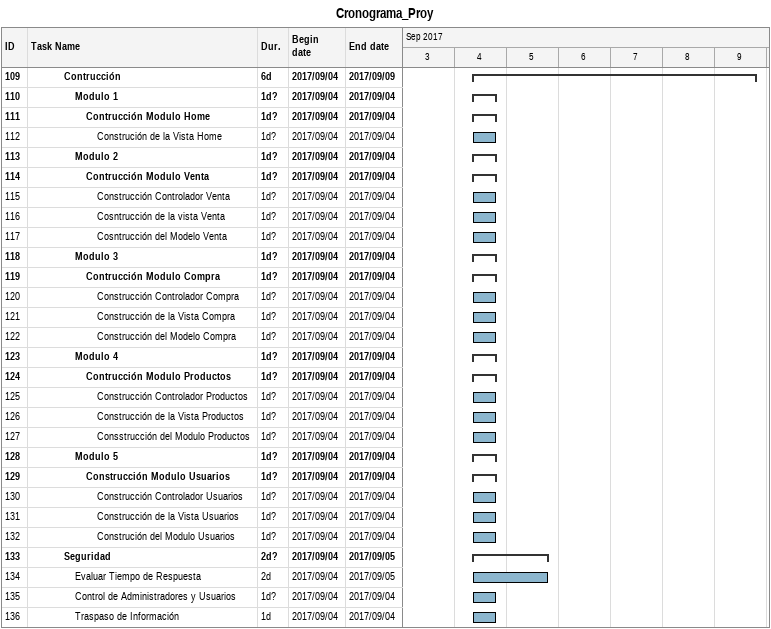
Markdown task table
Cronograma_Proy

| ID | Level | Task | Duration | Start | Finish |
|---|---|---|---|---|---|
| 109 | 4 | **Contrucción** | 6d | 2017-09-04 | 2017-09-09 |
| 110 | 5 | **Modulo 1** | 1d? | 2017-09-04 | 2017-09-04 |
| 111 | 6 | **Contrucción Modulo Home** | 1d? | 2017-09-04 | 2017-09-04 |
| 112 | 7 | Construción de la Vista Home | 1d? | 2017-09-04 | 2017-09-04 |
| 113 | 5 | **Modulo 2** | 1d? | 2017-09-04 | 2017-09-04 |
| 114 | 6 | **Contrucción Modulo Venta** | 1d? | 2017-09-04 | 2017-09-04 |
| 115 | 7 | Construcción Controlador Venta | 1d? | 2017-09-04 | 2017-09-04 |
| 116 | 7 | Cosntrucción de la vista Venta | 1d? | 2017-09-04 | 2017-09-04 |
| 117 | 7 | Cosntrucción del Modelo Venta | 1d? | 2017-09-04 | 2017-09-04 |
| 118 | 5 | **Modulo 3** | 1d? | 2017-09-04 | 2017-09-04 |
| 119 | 6 | **Contrucción Modulo Compra** | 1d? | 2017-09-04 | 2017-09-04 |
| 120 | 7 | Construcción Controlador Compra | 1d? | 2017-09-04 | 2017-09-04 |
| 121 | 7 | Construcción de la Vista Compra | 1d? | 2017-09-04 | 2017-09-04 |
| 122 | 7 | Construcción del Modelo Compra | 1d? | 2017-09-04 | 2017-09-04 |
| 123 | 5 | **Modulo 4** | 1d? | 2017-09-04 | 2017-09-04 |
| 124 | 6 | **Contrucción Modulo Productos** | 1d? | 2017-09-04 | 2017-09-04 |
| 125 | 7 | Construcción Controlador Productos | 1d? | 2017-09-04 | 2017-09-04 |
| 126 | 7 | Construcción de la Vista Productos | 1d? | 2017-09-04 | 2017-09-04 |
| 127 | 7 | Consstrucción del Modulo Productos | 1d? | 2017-09-04 | 2017-09-04 |
| 128 | 5 | **Modulo 5** | 1d? | 2017-09-04 | 2017-09-04 |
| 129 | 6 | **Construcción Modulo Usuarios** | 1d? | 2017-09-04 | 2017-09-04 |
| 130 | 7 | Construcción Controlador Usuarios | 1d? | 2017-09-04 | 2017-09-04 |
| 131 | 7 | Construcción de la Vista Usuarios | 1d? | 2017-09-04 | 2017-09-04 |
| 132 | 7 | Construción del Modulo Usuarios | 1d? | 2017-09-04 | 2017-09-04 |
| 133 | 4 | **Seguridad** | 2d? | 2017-09-04 | 2017-09-05 |
| 134 | 5 | Evaluar Tiempo de Respuesta | 2d | 2017-09-04 | 2017-09-05 |
| 135 | 5 | Control de Administradores y Usuarios | 1d? | 2017-09-04 | 2017-09-04 |
| 136 | 5 | Traspaso de Información | 1d | 2017-09-04 | 2017-09-04 |
